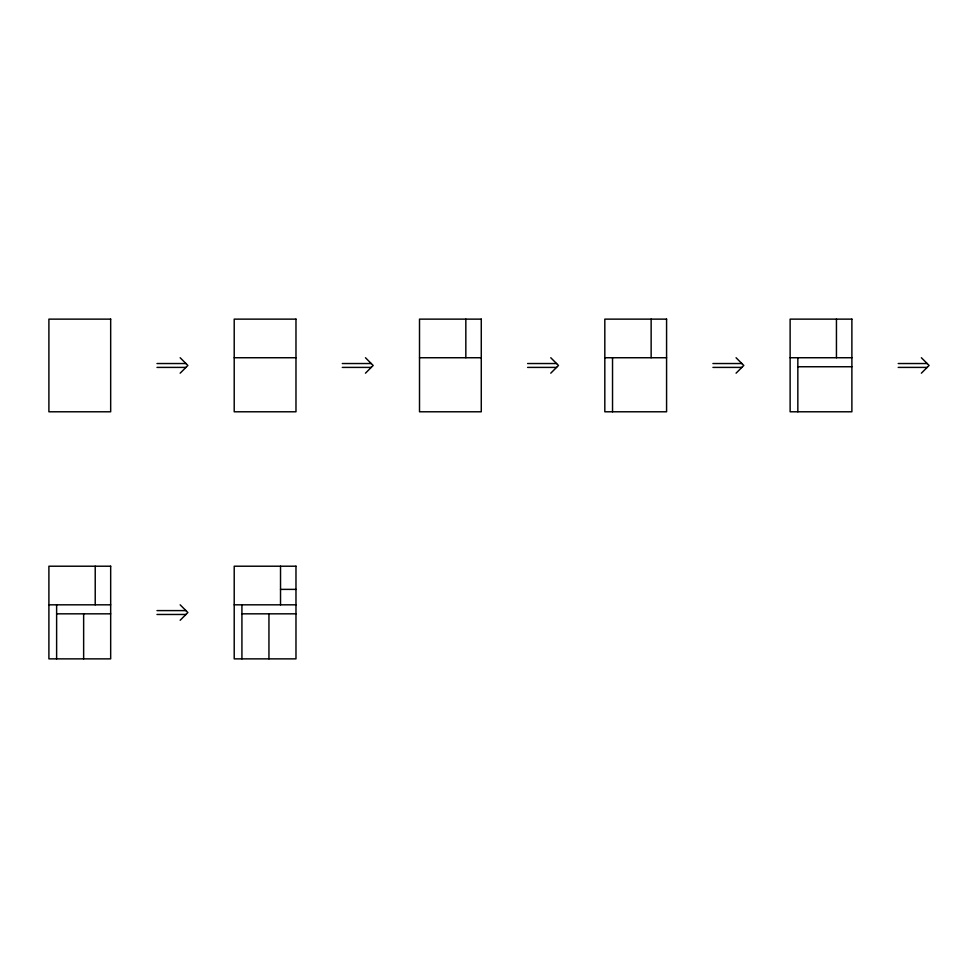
<?xml version="1.0" encoding="UTF-8"?>
<svg xmlns="http://www.w3.org/2000/svg" width="978" height="978" viewBox="0 0 978 978"><rect width="100%" height="100%" fill="white"/><g stroke="black" fill="none" stroke-linecap="round" stroke-linejoin="round"><path stroke-width="1.47" d="M180.16 373.18L187.874 365.466L180.16 357.74M365.466 373.18L373.18 365.466L365.466 357.74M180.16 620.26L187.874 612.534L180.16 604.82M550.773 373.18L558.487 365.466L550.773 357.74M736.079 373.18L743.793 365.466L736.079 357.74M921.374 373.18L929.1 365.466L921.374 357.74M234.207 357.74L295.979 357.74M419.513 357.74L481.274 357.74M604.82 357.74L666.58 357.74M790.126 357.74L851.887 357.74M156.993 363.535L185.954 363.535M342.3 363.535L371.249 363.535M527.607 363.535L556.555 363.535M712.913 363.535L741.862 363.535M898.22 363.535L927.168 363.535M797.84 366.75L851.887 366.75M156.993 367.398L185.954 367.398M342.3 367.398L371.249 367.398M527.607 367.398L556.555 367.398M712.913 367.398L741.862 367.398M898.22 367.398L927.168 367.398M280.527 589.379L295.979 589.379M48.9 604.82L110.673 604.82M234.207 604.82L295.979 604.82M156.993 610.602L185.954 610.602M56.626 613.829L110.673 613.829M241.921 613.829L295.979 613.829M156.993 614.465L185.954 614.465M836.447 319.134L836.447 357.74M797.84 357.74L797.84 411.787M651.14 319.134L651.14 357.74M612.534 357.74L612.534 411.787M465.834 319.134L465.834 357.74M280.527 566.213L280.527 604.82M268.95 613.829L268.95 658.866M241.921 604.82L241.921 658.866M95.221 566.213L95.221 604.82M83.643 613.829L83.643 658.866M56.626 604.82L56.626 658.866M110.673 319.134L48.9 319.134L48.9 411.787L110.673 411.787L110.673 319.134M295.979 319.134L234.207 319.134L234.207 411.787L295.979 411.787L295.979 319.134M481.274 319.134L419.513 319.134L419.513 411.787L481.274 411.787L481.274 319.134M666.58 319.134L604.82 319.134L604.82 411.787L666.58 411.787L666.58 319.134M851.887 319.134L790.126 319.134L790.126 411.787L851.887 411.787L851.887 319.134M110.673 566.213L48.9 566.213L48.9 658.866L110.673 658.866L110.673 566.213M295.979 566.213L234.207 566.213L234.207 658.866L295.979 658.866L295.979 566.213"/></g></svg>
